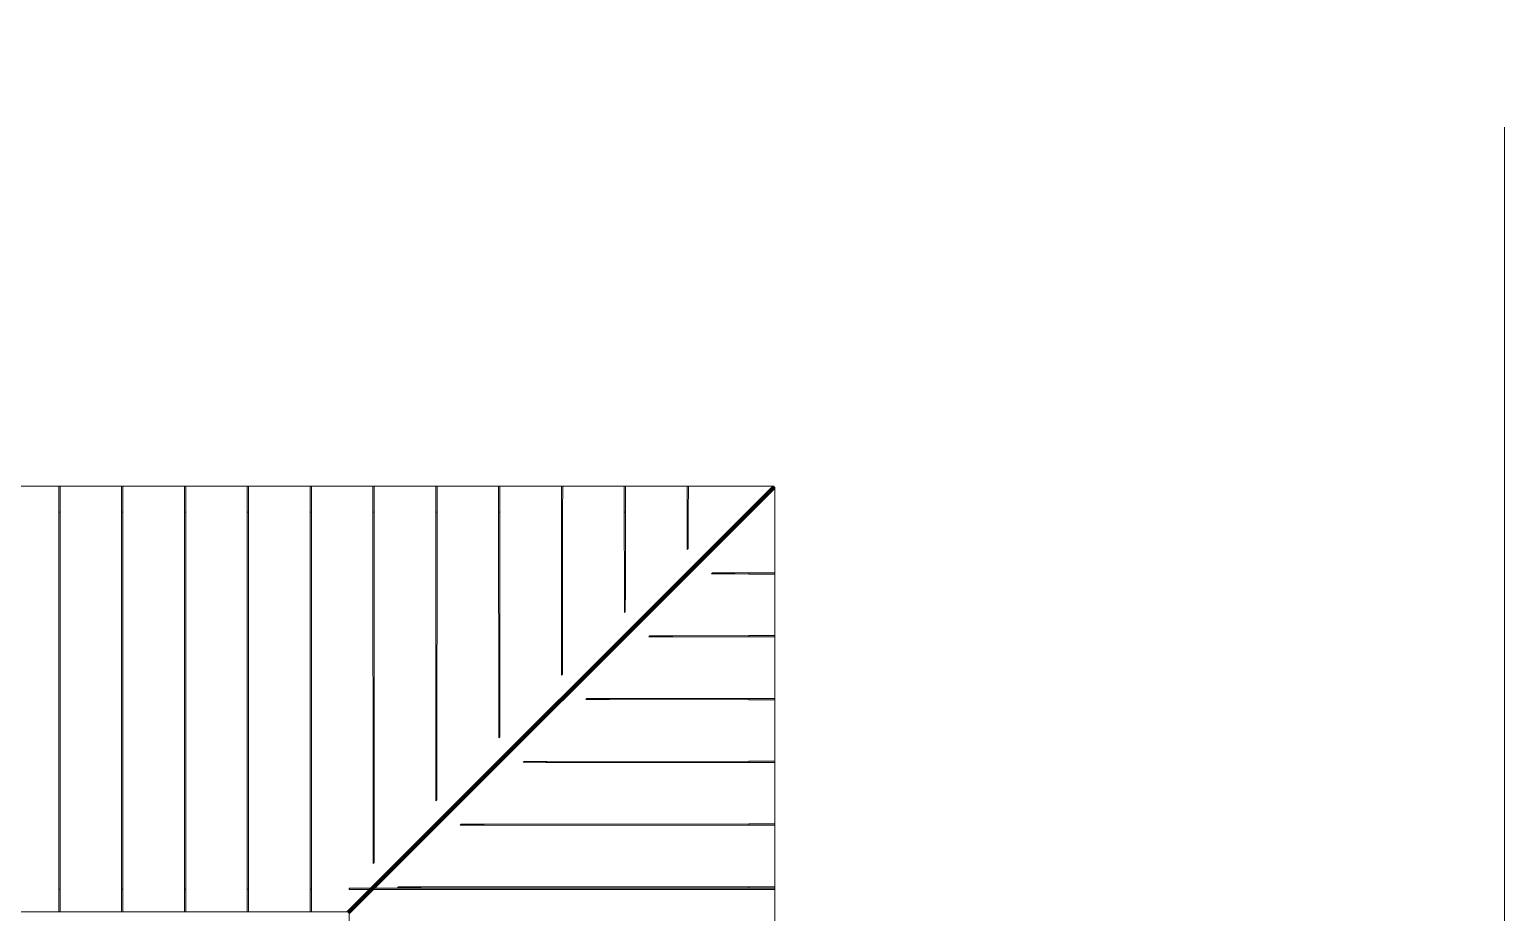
# Model space of a CAD drawing. Header units: millimetres. Extents: x 124696 to 347024, y 412631 to 564609.
# Drawn here: x 266868 to 275672, y 494452 to 499725 of the extents above; entities that cross this region are included whole.
import ezdxf

# ---------------------------------------------------------------- set-up
doc = ezdxf.new("R2010")
doc.units = ezdxf.units.MM
doc.header["$LTSCALE"] = 1500
doc.header["$MEASUREMENT"] = 0
doc.linetypes.add('二层平面图$0$轴网线_12_3_3_3 mm', pattern=[21, 12, -3, 3, -3])
doc.layers.add('0-建筑底图', color=7, linetype='Continuous')
for name, color, linetype, lineweight in [('二层平面图$0$A-COLU', 7, 'Continuous', 9), ('二层平面图$0$A-LINE', 7, 'Continuous', 9), ('二层平面图$0$A-WALL-CURT-PANEL-2', 7, 'Continuous', 9), ('二层平面图$0$A-WALL-CURT-PANEL-4', 140, 'Continuous', 9), ('二层平面图$0$A-WALL-CURT-STILE-2', 7, 'Continuous', 9), ('二层平面图$0$ANNO-DOTE-1', 10, '二层平面图$0$轴网线_12_3_3_3 mm', 15)]:
    doc.layers.add(name, color=color, linetype=linetype, lineweight=lineweight)

# ---------------------------------------------------------------- blocks, each defined once
blk = doc.blocks.new('二层平面图$0$廊子单元_转角阳角_ - 廊子单元_转角阳角_-10996443-104-2F')
at = {"layer": '二层平面图$0$A-WALL-CURT-PANEL-2'}
for p, q in [((4645.5, 4495), (2104.5, 4495)), ((2104.5, 4495), (2104.5, 4487)), ((4645.5, 4487), (4645.5, 4495)), ((2104.5, 4487), (2104.5, 2408.5)), ((4645.5, 4487), (2104.5, 4487)), ((4645.5, -132.5), (4645.5, 4487)), ((13, 2395.5), (5, 2395.5)), ((5, 2395.5), (5, -10)), ((13, -18), (13, 2395.5)), ((2091.5, 2395.5), (13, 2395.5)), ((4632.5, -145.5), (2091.5, 2395.5)), ((2099.5, 2395.5), (2091.5, 2395.5)), ((4640.5, -145.5), (2099.5, 2395.5)), ((2237, 2276), (2104.5, 2408.5)), ((2104.5, 2408.5), (2104.5, 2400.5)), ((2104.5, 2400.5), (2237, 2268)), ((4645.5, -132.5), (2245, 2268)), ((2245, 2260), (4645.5, -140.5)), ((5, -18), (5, -145.5)), ((13, -145.5), (13, -26)), ((5, -145.5), (13, -145.5)), ((140.5, -145.5), (150.5, -145.5)), ((158.5, -145.5), (2237, -145.5)), ((2245, -145.5), (4632.5, -145.5)), ((4632.5, -145.5), (4640.5, -145.5)), ((4645.5, -140.5), (4645.5, -132.5))]:
    blk.add_line(p, q, dxfattribs=at)
blk = doc.blocks.new('二层平面图$0$顶板轮廓组 - 顶板轮廓组-7678519-104-2F')
at = {"layer": '二层平面图$0$A-WALL-CURT-PANEL-2'}
for p, q in [((-7790.2, 1482.7), (-7782.2, 1482.7)), ((-7782.2, 1482.7), (-5703.7, 1482.7)), ((-5703.7, 1482.7), (-5695.7, 1482.7))]:
    blk.add_line(p, q, dxfattribs=at)
blk = doc.blocks.new('二层平面图$0$顶板轮廓组 - 顶板轮廓组-7678520-104-2F')
at = {"layer": '二层平面图$0$A-WALL-CURT-PANEL-2'}
for p, q in [((-9060.7, 1482.7), (-9052.7, 1482.7)), ((-8925.2, 1482.7), (-8915.2, 1482.7)), ((-8907.2, 1482.7), (-6828.7, 1482.7)), ((-6820.7, 1482.7), (-4433.2, 1482.7)), ((-4433.2, 1482.7), (-4425.2, 1482.7))]:
    blk.add_line(p, q, dxfattribs=at)
blk = doc.blocks.new('二层平面图$0$钢板肋 - 钢板肋-7678521-104-2F')
at = {"layer": '二层平面图$0$A-WALL-CURT-PANEL-2'}
for p, q in [((391.8, -814), (395.6, -807)), ((391.8, -814), (510.8, -879.3)), ((514.7, -872.3), (395.6, -807)), ((510.8, -879.4), (514.7, -872.3)), ((510.8, -879.4), (2482.9, -1962.6)), ((2486.8, -1955.5), (514.7, -872.3)), ((2486.8, -1955.5), (2482.9, -1962.6)), ((2482.9, -1962.6), (2619, -2037.3)), ((2622.8, -2030.3), (2486.8, -1955.5)), ((2619, -2037.3), (2622.8, -2030.3))]:
    blk.add_line(p, q, dxfattribs=at)
blk = doc.blocks.new('二层平面图$0$梁 - 梁-12800125-104-2F')
at = {"layer": '二层平面图$0$A-LINE'}
for p, q in [((49, 2653.1), (49, 2663.1)), ((-1.3, 2603.4), (-1.3, 2613.4)), ((32.7, -1836.9), (32.8, -1831.9))]:
    blk.add_line(p, q, dxfattribs=at)
blk = doc.blocks.new('二层平面图$0$钢板肋轮廓族 - 钢板肋轮廓族-7678525-104-2F')
at = {"layer": '二层平面图$0$A-WALL-CURT-PANEL-2'}
for p, q in [((-1735.2, -5337.8), (-1703.9, -5489.8)), ((-1249.5, -7693.4), (-1703.9, -5489.8)), ((-1222.1, -7826.4), (-1249.5, -7693.4))]:
    blk.add_line(p, q, dxfattribs=at)
blk = doc.blocks.new('二层平面图$0$廊子单元_转角阴角_ - 廊子单元_转角阴角_-V225-104-2F')
at = {"layer": '二层平面图$0$A-WALL-CURT-PANEL-2'}
for p, q in [((2104.5, 4500), (2104.5, 4495)), ((2104.5, 4495), (4645.5, 4495)), ((2104.5, 4495), (2104.5, 4487)), ((4645.5, 4487), (4645.5, 4495)), ((2104.5, 4487), (4645.5, 4487)), ((2104.5, 4487), (2104.5, 2408.5)), ((4645.5, -132.5), (4645.5, 4487)), ((13, 2395.5), (5, 2395.5)), ((5, 2395.5), (5, -145.5)), ((2091.5, 2395.5), (13, 2395.5)), ((13, 2395.5), (13, -145.5)), ((2099.5, 2395.5), (2091.5, 2395.5)), ((2091.5, 2395.5), (4632.5, -145.5)), ((2098, 2402), (2237, 2263)), ((4640.5, -145.5), (2099.5, 2395.5)), ((2104.5, 2408.5), (4645.5, -132.5)), ((2104.5, 2408.5), (2104.5, 2400.5)), ((2104.5, 2400.5), (2104.5, 2395.5)), ((4645.5, -140.5), (2104.5, 2400.5)), ((2245, 2255), (4639, -139)), ((5, -145.5), (13, -145.5)), ((13, -145.5), (132.5, -145.5)), ((140.5, -145.5), (150.5, -145.5)), ((158.5, -145.5), (2237, -145.5)), ((2245, -145.5), (4632.5, -145.5)), ((4632.5, -145.5), (4640.5, -145.5)), ((4645.5, -140.5), (4645.5, -132.5))]:
    blk.add_line(p, q, dxfattribs=at)
blk = doc.blocks.new('二层平面图$0$顶板轮廓组 - 顶板轮廓组-7729081-104-2F')
at = {"layer": '二层平面图$0$A-WALL-CURT-PANEL-2'}
for p, q in [((-7790.2, 186.7), (-7782.2, 186.7)), ((-7782.2, 186.7), (-5703.7, 186.7)), ((-5703.7, 186.7), (-5695.7, 186.7))]:
    blk.add_line(p, q, dxfattribs=at)
blk = doc.blocks.new('二层平面图$0$顶板轮廓组 - 顶板轮廓组-V226-104-2F')
at = {"layer": '二层平面图$0$A-WALL-CURT-PANEL-2'}
for p, q in [((-9060.7, 786.3), (-9052.7, 786.3)), ((-9052.7, 786.3), (-6665.2, 786.3)), ((-6657.2, 786.3), (-4578.7, 786.3)), ((-4570.7, 786.3), (-4560.7, 786.3)), ((-4552.7, 786.3), (-4433.2, 786.3)), ((-4433.2, 786.3), (-4425.2, 786.3))]:
    blk.add_line(p, q, dxfattribs=at)
blk = doc.blocks.new('二层平面图$0$顶板轮廓组 - 顶板轮廓组-V227-104-2F')
at = {"layer": '二层平面图$0$A-WALL-CURT-PANEL-2'}
for p, q in [((-9060.7, -954.8), (-9052.7, -954.8)), ((-9052.7, -954.8), (-4433.2, -954.8)), ((-4433.2, -954.8), (-4425.2, -954.8))]:
    blk.add_line(p, q, dxfattribs=at)
blk = doc.blocks.new('二层平面图$0$钢板肋 - 钢板肋-V228-104-2F')
at = {"layer": '二层平面图$0$A-WALL-CURT-PANEL-2'}
for p, q in [((-677.7, 1854.6), (-685.7, 1853.8)), ((-685.7, 1853.8), (-671.2, 1699.3)), ((-663.2, 1700), (-677.7, 1854.6)), ((-671.2, 1699.3), (-663.2, 1700)), ((-671.2, 1699.3), (-460.9, -540.9)), ((-453, -540.1), (-663.2, 1700)), ((-453, -540.1), (-460.9, -540.9)), ((-460.9, -540.9), (-448.3, -676.1)), ((-440.3, -675.4), (-453, -540.1)), ((-440.3, -675.4), (-448.3, -676.1))]:
    blk.add_line(p, q, dxfattribs=at)
blk = doc.blocks.new('二层平面图$0$廊子立柱角钢 - 廊子立柱角钢-10477677-104-2F')
at = {"layer": '二层平面图$0$A-LINE'}
for p, q in [((123740, 33740), (123735, 33740)), ((123740, 33745), (123745, 33745)), ((123740, 33735), (123740, 33740)), ((123745, 33745), (123745, 33740))]:
    blk.add_line(p, q, dxfattribs=at)
blk = doc.blocks.new('二层平面图$0$钢板肋轮廓族 - 钢板肋轮廓族-V230-104-2F')
at = {"layer": '二层平面图$0$A-WALL-CURT-PANEL-2'}
for p, q in [((-1735.2, -5337.8), (-1703.9, -5489.8)), ((-1249.5, -7693.4), (-1703.9, -5489.8)), ((-1222.1, -7826.4), (-1249.5, -7693.4))]:
    blk.add_line(p, q, dxfattribs=at)
blk = doc.blocks.new('二层平面图$0$钢板肋 - 钢板肋-7742613-104-2F')
at = {"layer": '二层平面图$0$A-WALL-CURT-PANEL-2'}
for p, q in [((-1471.9, 1004), (-1478.8, 1000.2)), ((-1478.8, 1000.2), (-1348.1, 963.1)), ((-1341.2, 967.1), (-1471.9, 1004)), ((-1348.1, 963.1), (-1341.2, 967.1)), ((-1348.1, 963.1), (539.1, 427.6)), ((541.3, 435.1), (-1341.2, 967.1)), ((541.3, 435.1), (539.1, 427.6)), ((539.1, 427.6), (688.5, 385.2)), ((690.6, 392.9), (541.3, 435.1)), ((690.6, 392.9), (688.5, 385.2))]:
    blk.add_line(p, q, dxfattribs=at)
blk = doc.blocks.new('二层平面图$0$钢板肋 - 钢板肋-7742620-104-2F')
at = {"layer": '二层平面图$0$A-WALL-CURT-PANEL-2'}
for p, q in [((-1246.4, 996.9), (-1253.3, 993.1)), ((-1253.3, 993.1), (-1122.8, 955.3)), ((-1115.9, 959.3), (-1246.4, 996.9)), ((-1122.8, 955.3), (-1115.9, 959.3)), ((-1122.8, 955.3), (401.4, 514.4)), ((403.6, 521.9), (-1115.9, 959.3)), ((403.6, 521.9), (401.4, 514.4)), ((401.4, 514.4), (550.5, 471.3)), ((552.7, 479), (403.6, 521.9)), ((552.7, 479), (550.5, 471.3))]:
    blk.add_line(p, q, dxfattribs=at)
blk = doc.blocks.new('二层平面图$0$钢板肋 - 钢板肋-7742627-104-2F')
at = {"layer": '二层平面图$0$A-WALL-CURT-PANEL-2'}
for p, q in [((-994.4, 1006.8), (-1001.4, 1003)), ((-1001.4, 1003), (-871.2, 964.3)), ((-864.2, 968.3), (-994.4, 1006.8)), ((-871.2, 964.3), (-864.2, 968.3)), ((-871.2, 964.3), (290.3, 619)), ((292.5, 626.4), (-864.2, 968.3)), ((292.5, 626.4), (290.3, 619)), ((290.3, 619), (439.1, 574.8)), ((441.4, 582.5), (292.5, 626.4)), ((441.4, 582.5), (439.1, 574.8))]:
    blk.add_line(p, q, dxfattribs=at)
blk = doc.blocks.new('二层平面图$0$钢板肋 - 钢板肋-7742634-104-2F')
at = {"layer": '二层平面图$0$A-WALL-CURT-PANEL-2'}
for p, q in [((-684.4, 1045.4), (-691.4, 1041.7)), ((-691.4, 1041.7), (-561.7, 1001.4)), ((-554.6, 1005.4), (-684.4, 1045.4)), ((-561.7, 1001.4), (-554.6, 1005.4)), ((-561.7, 1001.4), (237.5, 753.6)), ((239.8, 760.9), (-554.6, 1005.4)), ((239.8, 760.9), (237.5, 753.6)), ((237.5, 753.6), (385.8, 707.6)), ((388.1, 715.3), (239.8, 760.9)), ((388.1, 715.3), (385.8, 707.6))]:
    blk.add_line(p, q, dxfattribs=at)
blk = doc.blocks.new('二层平面图$0$钢板肋 - 钢板肋-7742641-104-2F')
at = {"layer": '二层平面图$0$A-WALL-CURT-PANEL-2'}
for p, q in [((-217.6, 1123.9), (-224.7, 1120.4)), ((-224.7, 1120.4), (-95.8, 1077.5)), ((-88.6, 1081.4), (-217.6, 1123.9)), ((-95.8, 1077.5), (-88.6, 1081.4)), ((-95.8, 1077.5), (342.3, 931.5)), ((344.6, 938.6), (-88.6, 1081.4)), ((344.6, 938.6), (342.3, 931.5)), ((342.3, 931.5), (489.5, 882.4)), ((492, 890), (344.6, 938.6)), ((492, 890), (489.5, 882.4))]:
    blk.add_line(p, q, dxfattribs=at)
blk = doc.blocks.new('二层平面图$0$钢板肋 - 钢板肋-7742648-104-2F')
at = {"layer": '二层平面图$0$A-WALL-CURT-PANEL-2'}
for p, q in [((63.3, 1145.5), (56.2, 1142)), ((192.3, 1102.9), (63.3, 1145.5)), ((56.2, 1142), (184.9, 1098.6)), ((184.9, 1098.6), (192.3, 1102.9)), ((184.9, 1098.6), (267.1, 1070.9)), ((269.4, 1077.5), (192.3, 1102.9)), ((269.4, 1077.5), (267.1, 1070.9)), ((267.1, 1070.9), (414.2, 1021.3)), ((416.8, 1028.9), (269.4, 1077.5)), ((416.8, 1028.9), (414.2, 1021.3))]:
    blk.add_line(p, q, dxfattribs=at)
blk = doc.blocks.new('二层平面图$0$钢板肋轮廓族 - 钢板肋轮廓族-7742618-104-2F')
at = {"layer": '二层平面图$0$A-WALL-CURT-PANEL-2'}
for p, q in [((-4082.1, -4033.2), (-4120.5, -4163.5)), ((-4674.3, -6045.4), (-4120.5, -4163.5)), ((-4718.2, -6194.3), (-4674.3, -6045.4))]:
    blk.add_line(p, q, dxfattribs=at)
blk = doc.blocks.new('二层平面图$0$钢板肋轮廓族 - 钢板肋轮廓族-7742619-104-2F')
at = {"layer": '二层平面图$0$A-WALL-CURT-PANEL-2'}
for p, q in [((-4082.6, -4036), (-4120.9, -4166.3)), ((-4673.1, -6042.9), (-4120.9, -4166.3)), ((-4716.9, -6191.8), (-4673.1, -6042.9))]:
    blk.add_line(p, q, dxfattribs=at)
blk = doc.blocks.new('二层平面图$0$钢板肋轮廓族 - 钢板肋轮廓族-7742625-104-2F')
at = {"layer": '二层平面图$0$A-WALL-CURT-PANEL-2'}
for p, q in [((-4135.1, -4213), (-4173.5, -4343.3)), ((-4621.5, -5865.5), (-4173.5, -4343.3)), ((-4665.3, -6014.4), (-4621.5, -5865.5))]:
    blk.add_line(p, q, dxfattribs=at)
blk = doc.blocks.new('二层平面图$0$钢板肋轮廓族 - 钢板肋轮廓族-7742626-104-2F')
at = {"layer": '二层平面图$0$A-WALL-CURT-PANEL-2'}
for p, q in [((-4135.5, -4215.8), (-4173.8, -4346.1)), ((-4620.1, -5863), (-4173.8, -4346.1)), ((-4663.9, -6011.9), (-4620.1, -5863))]:
    blk.add_line(p, q, dxfattribs=at)
blk = doc.blocks.new('二层平面图$0$钢板肋轮廓族 - 钢板肋轮廓族-7742632-104-2F')
at = {"layer": '二层平面图$0$A-WALL-CURT-PANEL-2'}
for p, q in [((-4188.1, -4392.9), (-4226.5, -4523.2)), ((-4568.6, -5685.6), (-4226.5, -4523.2)), ((-4612.4, -5834.5), (-4568.6, -5685.6))]:
    blk.add_line(p, q, dxfattribs=at)
blk = doc.blocks.new('二层平面图$0$钢板肋轮廓族 - 钢板肋轮廓族-7742633-104-2F')
at = {"layer": '二层平面图$0$A-WALL-CURT-PANEL-2'}
for p, q in [((-4188.3, -4395.7), (-4226.7, -4526)), ((-4567.1, -5683.2), (-4226.7, -4526)), ((-4610.9, -5832.1), (-4567.1, -5683.2))]:
    blk.add_line(p, q, dxfattribs=at)
blk = doc.blocks.new('二层平面图$0$钢板肋轮廓族 - 钢板肋轮廓族-7742639-104-2F')
at = {"layer": '二层平面图$0$A-WALL-CURT-PANEL-2'}
for p, q in [((-4241.1, -4572.7), (-4279.5, -4703)), ((-4515.8, -5505.7), (-4279.5, -4703)), ((-4559.6, -5654.6), (-4515.8, -5505.7))]:
    blk.add_line(p, q, dxfattribs=at)
blk = doc.blocks.new('二层平面图$0$钢板肋轮廓族 - 钢板肋轮廓族-7742640-104-2F')
at = {"layer": '二层平面图$0$A-WALL-CURT-PANEL-2'}
for p, q in [((-4241.2, -4575.7), (-4279.5, -4706)), ((-4514.1, -5503.3), (-4279.5, -4706)), ((-4557.9, -5652.3), (-4514.1, -5503.3))]:
    blk.add_line(p, q, dxfattribs=at)
blk = doc.blocks.new('二层平面图$0$钢板肋轮廓族 - 钢板肋轮廓族-7742646-104-2F')
at = {"layer": '二层平面图$0$A-WALL-CURT-PANEL-2'}
for p, q in [((-4294.3, -4752.5), (-4332.6, -4882.8)), ((-4463, -5325.7), (-4332.6, -4882.8)), ((-4506.9, -5474.6), (-4463, -5325.7))]:
    blk.add_line(p, q, dxfattribs=at)
blk = doc.blocks.new('二层平面图$0$钢板肋轮廓族 - 钢板肋轮廓族-7742647-104-2F')
at = {"layer": '二层平面图$0$A-WALL-CURT-PANEL-2'}
for p, q in [((-4293.9, -4755.6), (-4332.2, -4885.9)), ((-4460.9, -5323.5), (-4332.2, -4885.9)), ((-4504.7, -5472.5), (-4460.9, -5323.5))]:
    blk.add_line(p, q, dxfattribs=at)
blk = doc.blocks.new('二层平面图$0$钢板肋轮廓族 - 钢板肋轮廓族-7742653-104-2F')
at = {"layer": '二层平面图$0$A-WALL-CURT-PANEL-2'}
for p, q in [((-4347.8, -4932.1), (-4386.2, -5062.4)), ((-4410.7, -5145.6), (-4386.2, -5062.4)), ((-4454.6, -5294.5), (-4410.7, -5145.6))]:
    blk.add_line(p, q, dxfattribs=at)
blk = doc.blocks.new('二层平面图$0$钢板肋轮廓族 - 钢板肋轮廓族-7742654-104-2F')
at = {"layer": '二层平面图$0$A-WALL-CURT-PANEL-2'}
for p, q in [((-4346.1, -4935.7), (-4384.5, -5066)), ((-4407.4, -5143.9), (-4384.5, -5066)), ((-4451.1, -5292.8), (-4407.4, -5143.9))]:
    blk.add_line(p, q, dxfattribs=at)
blk = doc.blocks.new('二层平面图$0$钢板肋 - 钢板肋-V197-104-2F')
at = {"layer": '二层平面图$0$A-WALL-CURT-PANEL-2'}
for p, q in [((-677.7, 1854.6), (-685.7, 1853.8)), ((-685.7, 1853.8), (-671.2, 1699.3)), ((-663.2, 1700), (-677.7, 1854.6)), ((-671.2, 1699.3), (-663.2, 1700)), ((-671.2, 1699.3), (-460.9, -540.9)), ((-453, -540.1), (-663.2, 1700)), ((-453, -540.1), (-460.9, -540.9)), ((-460.9, -540.9), (-448.3, -676.1)), ((-440.3, -675.4), (-453, -540.1)), ((-440.3, -675.4), (-448.3, -676.1))]:
    blk.add_line(p, q, dxfattribs=at)
blk = doc.blocks.new('二层平面图$0$钢板肋 - 钢板肋-V193-104-2F')
at = {"layer": '二层平面图$0$A-WALL-CURT-PANEL-2'}
for p, q in [((391.8, -814), (395.6, -807)), ((391.8, -814), (510.8, -879.4)), ((514.7, -872.3), (395.6, -807)), ((510.8, -879.4), (514.7, -872.3)), ((510.8, -879.4), (2482.9, -1962.6)), ((2486.8, -1955.5), (514.7, -872.3)), ((2486.8, -1955.5), (2482.9, -1962.6)), ((2482.9, -1962.6), (2619, -2037.3)), ((2622.8, -2030.3), (2486.8, -1955.5)), ((2619, -2037.3), (2622.8, -2030.3))]:
    blk.add_line(p, q, dxfattribs=at)
blk = doc.blocks.new('二层平面图$0$钢板肋 - 钢板肋-V231-104-2F')
at = {"layer": '二层平面图$0$A-WALL-CURT-PANEL-2'}
for p, q in [((545.1, -856.1), (548.8, -849)), ((545.1, -856.1), (665.7, -918.6)), ((669.4, -911.5), (548.8, -849)), ((665.7, -918.6), (669.4, -911.5)), ((665.7, -918.6), (2663.5, -1953.6)), ((2667.2, -1946.5), (669.4, -911.5)), ((2667.2, -1946.5), (2663.5, -1953.6)), ((2663.5, -1953.6), (2801.3, -2025)), ((2805, -2017.9), (2667.2, -1946.5)), ((2801.3, -2025), (2805, -2017.9))]:
    blk.add_line(p, q, dxfattribs=at)
blk = doc.blocks.new('二层平面图$0$钢板肋 - 钢板肋-V232-104-2F')
at = {"layer": '二层平面图$0$A-WALL-CURT-PANEL-2'}
for p, q in [((321.2, 3232.4), (284.4, 3101.7)), ((291.4, 3105.5), (328.1, 3236.3)), ((328.1, 3236.3), (321.2, 3232.4)), ((284.4, 3101.7), (-245.7, 1218.7)), ((-238.1, 1216.6), (291.4, 3105.5)), ((284.4, 3101.7), (291.4, 3105.5)), ((-245.7, 1218.7), (-287.7, 1069.3)), ((-280, 1067.1), (-238.1, 1216.6)), ((-238.1, 1216.6), (-245.7, 1218.7)), ((-280, 1067.1), (-287.7, 1069.3))]:
    blk.add_line(p, q, dxfattribs=at)
blk = doc.blocks.new('二层平面图$0$钢板肋 - 钢板肋-V233-104-2F')
at = {"layer": '二层平面图$0$A-WALL-CURT-PANEL-2'}
for p, q in [((332.2, 3027), (290.5, 2897.8)), ((297.6, 2901.3), (339.2, 3030.6)), ((339.2, 3030.6), (332.2, 3027)), ((290.5, 2897.8), (-195.5, 1393.1)), ((-188.1, 1390.7), (297.6, 2901.3)), ((290.5, 2897.8), (297.6, 2901.3)), ((-195.5, 1393.1), (-243.2, 1245.4)), ((-235.6, 1243), (-188.1, 1390.7)), ((-188.1, 1390.7), (-195.5, 1393.1)), ((-235.6, 1243), (-243.2, 1245.4))]:
    blk.add_line(p, q, dxfattribs=at)
blk = doc.blocks.new('二层平面图$0$钢板肋 - 钢板肋-V234-104-2F')
at = {"layer": '二层平面图$0$A-WALL-CURT-PANEL-2'}
for p, q in [((357.3, 2809.5), (308.1, 2682.9)), ((315.5, 2686), (364.5, 2812.7)), ((364.5, 2812.7), (357.3, 2809.5)), ((308.1, 2682.9), (-128.9, 1558.7)), ((-121.7, 1555.9), (315.5, 2686)), ((308.1, 2682.9), (315.5, 2686)), ((-128.9, 1558.7), (-185.2, 1414)), ((-177.7, 1411.1), (-121.7, 1555.9)), ((-121.7, 1555.9), (-128.9, 1558.7)), ((-177.7, 1411.1), (-185.2, 1414))]:
    blk.add_line(p, q, dxfattribs=at)
blk = doc.blocks.new('二层平面图$0$钢板肋 - 钢板肋-V235-104-2F')
at = {"layer": '二层平面图$0$A-WALL-CURT-PANEL-2'}
for p, q in [((408.2, 2564.5), (346.6, 2443.5)), ((354.4, 2445.8), (415.7, 2567)), ((415.7, 2567), (408.2, 2564.5)), ((346.6, 2443.5), (-30.4, 1702.7)), ((-23.5, 1699.3), (354.4, 2445.8)), ((346.6, 2443.5), (354.4, 2445.8)), ((-30.4, 1702.7), (-100.8, 1564.4)), ((-93.7, 1560.8), (-23.5, 1699.3)), ((-23.5, 1699.3), (-30.4, 1702.7)), ((-93.7, 1560.8), (-100.8, 1564.4))]:
    blk.add_line(p, q, dxfattribs=at)
blk = doc.blocks.new('二层平面图$0$钢板肋 - 钢板肋-V236-104-2F')
at = {"layer": '二层平面图$0$A-WALL-CURT-PANEL-2'}
for p, q in [((508.7, 2240.5), (423.9, 2134.4)), ((432, 2135), (516.5, 2241.4)), ((516.5, 2241.4), (508.7, 2240.5)), ((423.9, 2134.4), (139, 1778.1)), ((144.9, 1773.4), (432, 2135)), ((423.9, 2134.4), (432, 2135)), ((139, 1778.1), (42.1, 1656.9)), ((48.3, 1651.9), (144.9, 1773.4)), ((144.9, 1773.4), (139, 1778.1)), ((48.3, 1651.9), (42.1, 1656.9))]:
    blk.add_line(p, q, dxfattribs=at)
blk = doc.blocks.new('二层平面图$0$钢板肋 - 钢板肋-7768173-104-2F')
at = {"layer": '二层平面图$0$A-WALL-CURT-PANEL-2'}
for p, q in [((86.3, 2235.1), (25.9, 2113.5)), ((34.2, 2115.6), (93.8, 2237.7)), ((93.8, 2237.7), (86.3, 2235.1)), ((25.9, 2113.5), (-10.1, 2040.8)), ((-3.9, 2037.7), (34.2, 2115.6)), ((25.9, 2113.5), (34.2, 2115.6)), ((-10.1, 2040.8), (-79.1, 1901.7)), ((-72, 1898.2), (-3.9, 2037.7)), ((-3.9, 2037.7), (-10.1, 2040.8)), ((-72, 1898.2), (-79.1, 1901.7))]:
    blk.add_line(p, q, dxfattribs=at)
blk = doc.blocks.new('二层平面图$0$梁 - 梁-V237-104-2F')
at = {"layer": '二层平面图$0$A-LINE'}
blk.add_line((39.3, -711.9), (39.3, -706.9), dxfattribs=at)
blk = doc.blocks.new('二层平面图$0$梁 - 梁-V194-104-2F')
at = {"layer": '二层平面图$0$A-LINE'}
for p, q in [((-1, 2658.4), (-1, 2663.4)), ((49, 2663.1), (-1, 2663.4)), ((49, 2658.1), (49, 2663.1)), ((59, 2658), (59, 2663)), ((109, 2662.7), (59, 2663)), ((109, 2657.7), (109, 2662.7)), ((-27, -1786.6), (-26.9, -1776.6)), ((22.7, -1836.9), (22.8, -1826.9))]:
    blk.add_line(p, q, dxfattribs=at)
blk = doc.blocks.new('二层平面图$0$钢板肋轮廓族 - 钢板肋轮廓族-V195-104-2F')
at = {"layer": '二层平面图$0$A-WALL-CURT-PANEL-2'}
for p, q in [((-1735.2, -5337.8), (-1703.9, -5489.8)), ((-1249.5, -7693.4), (-1703.9, -5489.8)), ((-1222.1, -7826.4), (-1249.5, -7693.4))]:
    blk.add_line(p, q, dxfattribs=at)
blk = doc.blocks.new('二层平面图$0$钢板肋轮廓族 - 钢板肋轮廓族-V238-104-2F')
at = {"layer": '二层平面图$0$A-WALL-CURT-PANEL-2'}
for p, q in [((1735.2, -5337.8), (1703.9, -5489.8)), ((1249.5, -7693.4), (1703.9, -5489.8)), ((1222.1, -7826.4), (1249.5, -7693.4))]:
    blk.add_line(p, q, dxfattribs=at)
blk = doc.blocks.new('二层平面图$0$钢板肋轮廓族 - 钢板肋轮廓族-V239-104-2F')
at = {"layer": '二层平面图$0$A-WALL-CURT-PANEL-2'}
for p, q in [((4082.1, -4033.2), (4120.5, -4163.5)), ((4674.3, -6045.4), (4120.5, -4163.5)), ((4718.2, -6194.3), (4674.3, -6045.4))]:
    blk.add_line(p, q, dxfattribs=at)
blk = doc.blocks.new('二层平面图$0$钢板肋轮廓族 - 钢板肋轮廓族-V240-104-2F')
at = {"layer": '二层平面图$0$A-WALL-CURT-PANEL-2'}
for p, q in [((4082.6, -4036), (4120.9, -4166.3)), ((4673.1, -6042.9), (4120.9, -4166.3)), ((4716.9, -6191.8), (4673.1, -6042.9))]:
    blk.add_line(p, q, dxfattribs=at)
blk = doc.blocks.new('二层平面图$0$钢板肋轮廓族 - 钢板肋轮廓族-V241-104-2F')
at = {"layer": '二层平面图$0$A-WALL-CURT-PANEL-2'}
for p, q in [((4135.1, -4213), (4173.5, -4343.3)), ((4621.5, -5865.5), (4173.5, -4343.3)), ((4665.3, -6014.4), (4621.5, -5865.5))]:
    blk.add_line(p, q, dxfattribs=at)
blk = doc.blocks.new('二层平面图$0$钢板肋轮廓族 - 钢板肋轮廓族-V242-104-2F')
at = {"layer": '二层平面图$0$A-WALL-CURT-PANEL-2'}
for p, q in [((4135.5, -4215.8), (4173.8, -4346.1)), ((4620.1, -5863), (4173.8, -4346.1)), ((4663.9, -6011.9), (4620.1, -5863))]:
    blk.add_line(p, q, dxfattribs=at)
blk = doc.blocks.new('二层平面图$0$钢板肋轮廓族 - 钢板肋轮廓族-V243-104-2F')
at = {"layer": '二层平面图$0$A-WALL-CURT-PANEL-2'}
for p, q in [((4188.1, -4392.9), (4226.5, -4523.2)), ((4568.6, -5685.6), (4226.5, -4523.2)), ((4612.4, -5834.5), (4568.6, -5685.6))]:
    blk.add_line(p, q, dxfattribs=at)
blk = doc.blocks.new('二层平面图$0$钢板肋轮廓族 - 钢板肋轮廓族-V244-104-2F')
at = {"layer": '二层平面图$0$A-WALL-CURT-PANEL-2'}
for p, q in [((4188.3, -4395.7), (4226.7, -4526)), ((4567.1, -5683.2), (4226.7, -4526)), ((4610.9, -5832.1), (4567.1, -5683.2))]:
    blk.add_line(p, q, dxfattribs=at)
blk = doc.blocks.new('二层平面图$0$钢板肋轮廓族 - 钢板肋轮廓族-V245-104-2F')
at = {"layer": '二层平面图$0$A-WALL-CURT-PANEL-2'}
for p, q in [((4241.1, -4572.7), (4279.5, -4703)), ((4515.8, -5505.7), (4279.5, -4703)), ((4559.6, -5654.6), (4515.8, -5505.7))]:
    blk.add_line(p, q, dxfattribs=at)
blk = doc.blocks.new('二层平面图$0$钢板肋轮廓族 - 钢板肋轮廓族-V246-104-2F')
at = {"layer": '二层平面图$0$A-WALL-CURT-PANEL-2'}
for p, q in [((4241.2, -4575.7), (4279.5, -4706)), ((4514.1, -5503.3), (4279.5, -4706)), ((4557.9, -5652.3), (4514.1, -5503.3))]:
    blk.add_line(p, q, dxfattribs=at)
blk = doc.blocks.new('二层平面图$0$钢板肋轮廓族 - 钢板肋轮廓族-V247-104-2F')
at = {"layer": '二层平面图$0$A-WALL-CURT-PANEL-2'}
for p, q in [((4294.3, -4752.5), (4332.6, -4882.8)), ((4463, -5325.7), (4332.6, -4882.8)), ((4506.9, -5474.6), (4463, -5325.7))]:
    blk.add_line(p, q, dxfattribs=at)
blk = doc.blocks.new('二层平面图$0$钢板肋轮廓族 - 钢板肋轮廓族-V248-104-2F')
at = {"layer": '二层平面图$0$A-WALL-CURT-PANEL-2'}
for p, q in [((4293.9, -4755.6), (4332.2, -4885.9)), ((4460.9, -5323.5), (4332.2, -4885.9)), ((4504.7, -5472.5), (4460.9, -5323.5))]:
    blk.add_line(p, q, dxfattribs=at)
blk = doc.blocks.new('二层平面图$0$钢板肋轮廓族 - 钢板肋轮廓族-7768178-104-2F')
at = {"layer": '二层平面图$0$A-WALL-CURT-PANEL-2'}
for p, q in [((4347.8, -4932.1), (4386.2, -5062.4)), ((4410.7, -5145.6), (4386.2, -5062.4)), ((4454.6, -5294.5), (4410.7, -5145.6))]:
    blk.add_line(p, q, dxfattribs=at)
blk = doc.blocks.new('二层平面图$0$钢板肋轮廓族 - 钢板肋轮廓族-7768179-104-2F')
at = {"layer": '二层平面图$0$A-WALL-CURT-PANEL-2'}
for p, q in [((4346.1, -4935.7), (4384.5, -5066)), ((4407.4, -5143.9), (4384.5, -5066)), ((4451.1, -5292.8), (4407.4, -5143.9))]:
    blk.add_line(p, q, dxfattribs=at)
blk = doc.blocks.new('二层平面图$0$钢板肋 - 钢板肋-7793064-104-2F')
at = {"layer": '二层平面图$0$A-WALL-CURT-PANEL-2'}
for p, q in [((391.8, -814), (395.6, -807)), ((391.8, -814), (510.8, -879.4)), ((514.7, -872.3), (395.6, -807)), ((510.8, -879.4), (514.7, -872.3)), ((510.8, -879.4), (2482.9, -1962.6)), ((2486.8, -1955.5), (514.7, -872.3)), ((2486.8, -1955.5), (2482.9, -1962.6)), ((2482.9, -1962.6), (2619, -2037.3)), ((2622.8, -2030.3), (2486.8, -1955.5)), ((2619, -2037.3), (2622.8, -2030.3))]:
    blk.add_line(p, q, dxfattribs=at)
blk = doc.blocks.new('二层平面图$0$钢板肋 - 钢板肋-7793144-104-2F')
at = {"layer": '二层平面图$0$A-WALL-CURT-PANEL-2'}
for p, q in [((545.1, -856.2), (548.8, -849)), ((545.1, -856.2), (665.7, -918.6)), ((669.4, -911.5), (548.8, -849)), ((665.7, -918.6), (669.4, -911.5)), ((665.7, -918.6), (2663.5, -1953.6)), ((2667.2, -1946.5), (669.4, -911.5)), ((2667.2, -1946.5), (2663.5, -1953.6)), ((2663.5, -1953.6), (2801.3, -2025)), ((2805, -2017.9), (2667.2, -1946.5)), ((2801.3, -2025), (2805, -2017.9))]:
    blk.add_line(p, q, dxfattribs=at)
blk = doc.blocks.new('二层平面图$0$矩形竖梃 - 8 x 50 mm 蜂窝铝板幕墙开缝-10575113-104-2F')
at = {"layer": '二层平面图$0$A-WALL-CURT-STILE-2'}
for p, q in [((0, 0), (-5, 0)), ((0, 5), (0, 0))]:
    blk.add_line(p, q, dxfattribs=at)
blk = doc.blocks.new('二层平面图$0$矩形竖梃 - 8 x 50 mm 蜂窝铝板幕墙开缝-8345023-104-2F')
at = {"layer": '二层平面图$0$A-WALL-CURT-STILE-2'}
blk.add_line((123745, 38250), (123753.5, 38250), dxfattribs=at)
blk = doc.blocks.new('二层平面图$0$矩形竖梃 - 8 x 50 mm 蜂窝铝板幕墙开缝-3482745-104-2F')
at = {"layer": '二层平面图$0$A-WALL-CURT-STILE-2'}
for p, q in [((123745, 38250), (123750, 38250)), ((123750, 38250), (123750, 38245))]:
    blk.add_line(p, q, dxfattribs=at)
blk = doc.blocks.new('二层平面图$0$廊子立柱角钢 - 廊子立柱角钢-10477676-104-2F')
at = {"layer": '二层平面图$0$A-LINE'}
for p, q in [((123755, 38255), (123755, 38260)), ((123760, 38255), (123755, 38255)), ((123760, 38265), (123760, 38260)), ((123760, 38260), (123765, 38260))]:
    blk.add_line(p, q, dxfattribs=at)
blk = doc.blocks.new('二层平面图')
at = {"layer": '二层平面图$0$A-LINE', "color": 8}
for p, q in [((126005, 40505), (126005, 40510)), ((126010, 40505), (126005, 40505)), ((126010, 40515), (126010, 40510)), ((126010, 40510), (126015, 40510))]:
    blk.add_line(p, q, dxfattribs=at)
at = {"layer": '二层平面图$0$ANNO-DOTE-1', "color": 8}
blk.add_line((130500, -6710.3), (130500, 86692), dxfattribs=at)
at = {"layer": '二层平面图$0$A-COLU', "color": 8}
for name, p, rotation in [('二层平面图$0$梁 - 梁-V194-104-2F', (124163.3, 40461.5), 90.33469809107041), ('二层平面图$0$梁 - 梁-12800125-104-2F', (125961.5, 37836.7), 0.3346980910691841), ('二层平面图$0$梁 - 梁-12800125-104-2F', (123788.5, 36413.3), 180.3346980910692), ('二层平面图$0$梁 - 梁-V237-104-2F', (123788.4, 37538.3), 180.3346980910692), ('二层平面图$0$廊子立柱角钢 - 廊子立柱角钢-10477677-104-2F', (247500, 72000), 180)]:
    blk.add_blockref(name, p, dxfattribs=dict(at, rotation=rotation))
blk.add_blockref('二层平面图$0$廊子立柱角钢 - 廊子立柱角钢-10477676-104-2F', (0, 0), dxfattribs=at)
at = {"layer": '二层平面图$0$A-WALL-CURT-PANEL-2', "color": 8}
for name, p, rotation in [('二层平面图$0$钢板肋 - 钢板肋-7793064-104-2F', (120229.2, 37369.2), 118.7783195341314), ('二层平面图$0$钢板肋 - 钢板肋-7793144-104-2F', (120619.5, 37226.7), 117.386214421638), ('二层平面图$0$钢板肋轮廓族 - 钢板肋轮廓族-V195-104-2F', (124648.4, 45522.9), 348.3495276089271), ('二层平面图$0$钢板肋轮廓族 - 钢板肋轮廓族-V195-104-2F', (124656.4, 45522.9), 348.3495276089271), ('二层平面图$0$顶板轮廓组 - 顶板轮廓组-V227-104-2F', (117079.8, 39690.8), 180), ('二层平面图$0$钢板肋 - 钢板肋-V197-104-2F', (122380.5, 38735.8), 354.639251887861), ('二层平面图$0$钢板肋轮廓族 - 钢板肋轮廓族-V195-104-2F', (125023.4, 45522.9), 348.3495276089271), ('二层平面图$0$钢板肋轮廓族 - 钢板肋轮廓族-V195-104-2F', (125031.4, 45522.9), 348.3495276089271), ('二层平面图$0$钢板肋 - 钢板肋-V193-104-2F', (122479.2, 37369.2), 118.7785095152412), ('二层平面图$0$钢板肋 - 钢板肋-V197-104-2F', (122755.5, 38735.8), 354.639251887861), ('二层平面图$0$钢板肋轮廓族 - 钢板肋轮廓族-V195-104-2F', (125398.4, 45522.9), 348.3495276089271), ('二层平面图$0$钢板肋轮廓族 - 钢板肋轮廓族-V195-104-2F', (125406.4, 45522.9), 348.3495276089271), ('二层平面图$0$钢板肋 - 钢板肋-V231-104-2F', (122869.5, 37226.7), 117.3864311763801), ('二层平面图$0$钢板肋 - 钢板肋-V197-104-2F', (123130.5, 38735.8), 354.639251887861), ('二层平面图$0$钢板肋轮廓族 - 钢板肋轮廓族-V195-104-2F', (125773.4, 45522.9), 348.3495276089373), ('二层平面图$0$钢板肋轮廓族 - 钢板肋轮廓族-V195-104-2F', (125781.4, 45522.9), 348.3495276089373), ('二层平面图$0$钢板肋轮廓族 - 钢板肋轮廓族-V238-104-2F', (120593.6, 45522.9), 11.65047239107022), ('二层平面图$0$钢板肋轮廓族 - 钢板肋轮廓族-V238-104-2F', (120601.6, 45522.9), 11.65047239107019), ('二层平面图$0$钢板肋轮廓族 - 钢板肋轮廓族-V239-104-2F', (126527.3, 33372.6), 163.6313435002664), ('二层平面图$0$钢板肋轮廓族 - 钢板肋轮廓族-V240-104-2F', (126527.4, 33372.6), 163.5737122167272), ('二层平面图$0$钢板肋 - 钢板肋-V232-104-2F', (123187.8, 41597.1), 195.6911278552836), ('二层平面图$0$钢板肋 - 钢板肋-V233-104-2F', (123515.5, 41756.3), 197.8612712507389), ('二层平面图$0$钢板肋轮廓族 - 钢板肋轮廓族-V241-104-2F', (126902.9, 33560.4), 163.6370917495811), ('二层平面图$0$钢板肋轮廓族 - 钢板肋轮廓族-V242-104-2F', (126901.8, 33559.8), 163.5679341700455), ('二层平面图$0$钢板肋 - 钢板肋-V234-104-2F', (123820.1, 41896.9), 201.195096811628), ('二层平面图$0$钢板肋轮廓族 - 钢板肋轮廓族-V243-104-2F', (127278.9, 33748.3), 163.6457090650676), ('二层平面图$0$钢板肋轮廓族 - 钢板肋轮廓族-V244-104-2F', (127275.8, 33746.9), 163.5592620002393), ('二层平面图$0$钢板肋 - 钢板肋-V235-104-2F', (124081, 41994.9), 206.9121278710315), ('二层平面图$0$钢板肋轮廓族 - 钢板肋轮廓族-V245-104-2F', (127655.6, 33936.5), 163.6600577830461), ('二层平面图$0$钢板肋轮廓族 - 钢板肋轮廓族-V246-104-2F', (127649.1, 33933.7), 163.5447947695048), ('二层平面图$0$钢板肋 - 钢板肋-V236-104-2F', (124254.3, 41967.5), 218.5495727910646), ('二层平面图$0$钢板肋轮廓族 - 钢板肋轮廓族-V247-104-2F', (128033.9, 34125.5), 163.6887047893107), ('二层平面图$0$钢板肋轮廓族 - 钢板肋轮廓族-V248-104-2F', (128020.7, 34119.8), 163.5158091528333), ('二层平面图$0$钢板肋 - 钢板肋-7768173-104-2F', (124718.3, 42316.8), 206.2035160040151), ('二层平面图$0$钢板肋轮廓族 - 钢板肋轮廓族-7768178-104-2F', (128418.7, 34317.2), 163.7742443544969), ('二层平面图$0$钢板肋轮廓族 - 钢板肋轮廓族-7768179-104-2F', (128385.7, 34303), 163.4284410266096), ('二层平面图$0$顶板轮廓组 - 顶板轮廓组-V226-104-2F', (125359.2, 31579.8), 269.9999999999992), ('二层平面图$0$钢板肋 - 钢板肋-7742648-104-2F', (126075.7, 39021.1), 18.44491880424999), ('二层平面图$0$钢板肋轮廓族 - 钢板肋轮廓族-7742653-104-2F', (119817.2, 42918.7), 106.2257556455025), ('二层平面图$0$钢板肋轮廓族 - 钢板肋轮廓族-7742654-104-2F', (119803, 42885.7), 106.5715589733897), ('二层平面图$0$钢板肋 - 钢板肋-7742641-104-2F', (125958.4, 38754.4), 18.33520100209336), ('二层平面图$0$钢板肋轮廓族 - 钢板肋轮廓族-7742646-104-2F', (119625.4, 42533.9), 106.3112952106887), ('二层平面图$0$钢板肋轮廓族 - 钢板肋轮廓族-7742647-104-2F', (119619.8, 42520.8), 106.4841908471661), ('二层平面图$0$钢板肋 - 钢板肋-7742634-104-2F', (125985.8, 38581), 17.16796745985994), ('二层平面图$0$钢板肋轮廓族 - 钢板肋轮廓族-7742639-104-2F', (119436.5, 42155.6), 106.3399422169534), ('二层平面图$0$钢板肋轮廓族 - 钢板肋轮廓族-7742640-104-2F', (119433.7, 42149.1), 106.4552052304947), ('二层平面图$0$钢板肋 - 钢板肋-7742627-104-2F', (125887.8, 38320.1), 16.51084301391149), ('二层平面图$0$钢板肋轮廓族 - 钢板肋轮廓族-7742632-104-2F', (119248.3, 41778.9), 106.3542909349321), ('二层平面图$0$钢板肋轮廓族 - 钢板肋轮廓族-7742633-104-2F', (119246.9, 41775.8), 106.4407379997603), ('二层平面图$0$钢板肋 - 钢板肋-7742620-104-2F', (125747.2, 38015.6), 16.09562851266012), ('二层平面图$0$钢板肋轮廓族 - 钢板肋轮廓族-7742625-104-2F', (119060.4, 41402.9), 106.3629082504185), ('二层平面图$0$钢板肋轮廓族 - 钢板肋轮廓族-7742626-104-2F', (119059.8, 41401.8), 106.4320658299542), ('二层平面图$0$钢板肋 - 钢板肋-7678521-104-2F', (122869.2, 38395.8), 28.77850951523959), ('二层平面图$0$钢板肋 - 钢板肋-7742613-104-2F', (125588.1, 37687.8), 15.8108825435219), ('二层平面图$0$钢板肋轮廓族 - 钢板肋轮廓族-7742618-104-2F', (118872.6, 41027.3), 106.3686564997331), ('二层平面图$0$钢板肋轮廓族 - 钢板肋轮廓族-7742619-104-2F', (118872.6, 41027.4), 106.4262877832722), ('二层平面图$0$钢板肋 - 钢板肋-7678521-104-2F', (122869.2, 38020.8), 28.77850951523937), ('二层平面图$0$钢板肋轮廓族 - 钢板肋轮廓族-7678525-104-2F', (131022.9, 35101.6), 258.3495276089357), ('二层平面图$0$钢板肋轮廓族 - 钢板肋轮廓族-V230-104-2F', (131022.9, 35101.6), 258.3495276089268), ('二层平面图$0$钢板肋轮廓族 - 钢板肋轮廓族-7678525-104-2F', (131022.9, 35093.6), 258.3495276089357), ('二层平面图$0$钢板肋轮廓族 - 钢板肋轮廓族-V230-104-2F', (131022.9, 35093.6), 258.3495276089268), ('二层平面图$0$顶板轮廓组 - 顶板轮廓组-7678520-104-2F', (122121.7, 29184.3), 270.0000000000001), ('二层平面图$0$顶板轮廓组 - 顶板轮廓组-7678519-104-2F', (124662.8, 30454.8), 269.9999999999998), ('二层平面图$0$顶板轮廓组 - 顶板轮廓组-7729081-104-2F', (115809.3, 38291.2), 180), ('二层平面图$0$钢板肋 - 钢板肋-V228-104-2F', (124235.7, 37369.5), 264.6392518878606)]:
    blk.add_blockref(name, p, dxfattribs=dict(at, rotation=rotation))
at = {"layer": '二层平面图$0$A-WALL-CURT-PANEL-4', "color": 8}
for name, p, rotation in [('二层平面图$0$廊子单元_转角阴角_ - 廊子单元_转角阴角_-V225-104-2F', (126000, 36000), 90), ('二层平面图$0$廊子单元_转角阳角_ - 廊子单元_转角阳角_-10996443-104-2F', (123750, 38250), 270)]:
    blk.add_blockref(name, p, dxfattribs=dict(at, rotation=rotation))
at = {"layer": '二层平面图$0$A-WALL-CURT-STILE-2', "color": 8, "extrusion": (0, 0, -1), "rotation": 180}
blk.add_blockref('二层平面图$0$矩形竖梃 - 8 x 50 mm 蜂窝铝板幕墙开缝-10575113-104-2F', (-123750, 38250), dxfattribs=at)
at = {"layer": '二层平面图$0$A-WALL-CURT-STILE-2', "color": 8}
for name in ['二层平面图$0$矩形竖梃 - 8 x 50 mm 蜂窝铝板幕墙开缝-8345023-104-2F', '二层平面图$0$矩形竖梃 - 8 x 50 mm 蜂窝铝板幕墙开缝-3482745-104-2F']:
    blk.add_blockref(name, (0, 0), dxfattribs=at)

msp = doc.modelspace()

# ---------------------------------------------------------------- block references
at = {"layer": '0-建筑底图'}
msp.add_blockref('二层平面图', (145171.7, 456352), dxfattribs=at)

doc.saveas('drawing.dxf')
